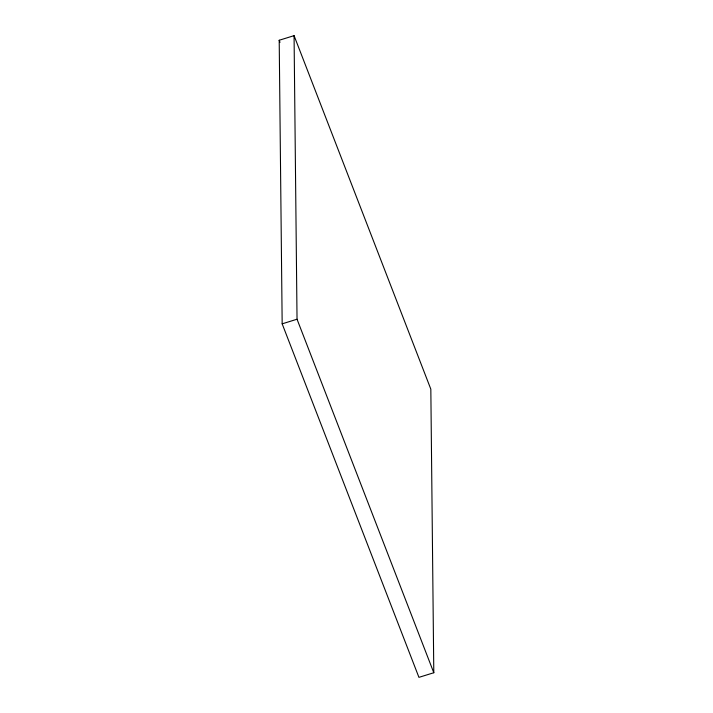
<?xml version="1.0" encoding="UTF-8"?>
<svg xmlns="http://www.w3.org/2000/svg" width="713" height="713" viewBox="0 0 713 713"><rect width="100%" height="100%" fill="white"/><g stroke="black" fill="none" stroke-linecap="round" stroke-linejoin="round"><path stroke-width="1.07" d="M279.202 40.258L294.068 35.65L430.83 389.164L433.798 672.742L418.932 677.35L282.17 323.836L279.202 40.258L280.004 42.334M282.17 323.836L297.036 319.219L294.068 35.65M297.036 319.219L433.798 672.742"/></g></svg>
